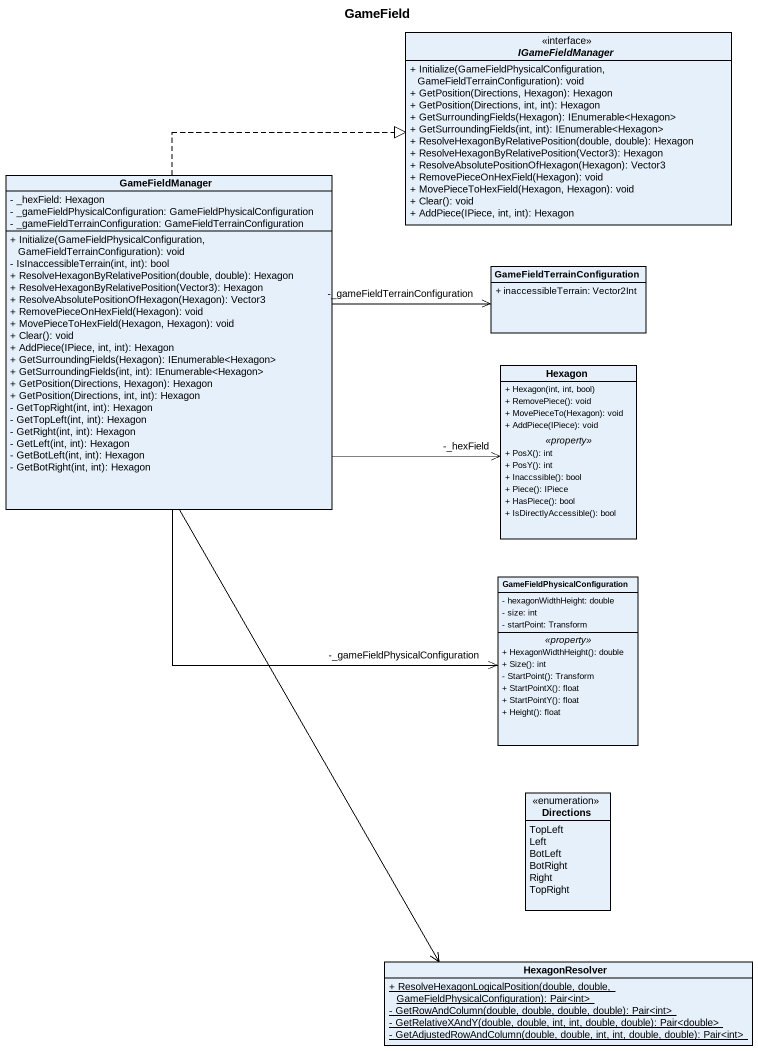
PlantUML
@startuml
title GameField
hide circle
hide empty members
skinparam classAttributeIconSize 0
interface IGameFieldManager {
  + Initialize(GameFieldPhysicalConfiguration, GameFieldTerrainConfiguration): void
  + GetPosition(Directions, Hexagon): Hexagon
  + GetPosition(Directions, int, int): Hexagon
  + GetSurroundingFields(Hexagon): IEnumerable<Hexagon>
  + GetSurroundingFields(int, int): IEnumerable<Hexagon>
  + ResolveHexagonByRelativePosition(double, double): Hexagon
  + ResolveHexagonByRelativePosition(Vector3): Hexagon
  + ResolveAbsolutePositionOfHexagon(Hexagon): Vector3
  + RemovePieceOnHexField(Hexagon): void
  + MovePieceToHexField(Hexagon, Hexagon): void
  + Clear(): void
  + AddPiece(IPiece, int, int): Hexagon
}
class GameFieldManager {
  - _hexField: Hexagon
  - _gameFieldPhysicalConfiguration: GameFieldPhysicalConfiguration
  - _gameFieldTerrainConfiguration: GameFieldTerrainConfiguration
  + Initialize(GameFieldPhysicalConfiguration, GameFieldTerrainConfiguration): void
  - IsInaccessibleTerrain(int, int): bool
  + ResolveHexagonByRelativePosition(double, double): Hexagon
  + ResolveHexagonByRelativePosition(Vector3): Hexagon
  + ResolveAbsolutePositionOfHexagon(Hexagon): Vector3
  + RemovePieceOnHexField(Hexagon): void
  + MovePieceToHexField(Hexagon, Hexagon): void
  + Clear(): void
  + AddPiece(IPiece, int, int): Hexagon
  + GetSurroundingFields(Hexagon): IEnumerable<Hexagon>
  + GetSurroundingFields(int, int): IEnumerable<Hexagon>
  + GetPosition(Directions, Hexagon): Hexagon
  + GetPosition(Directions, int, int): Hexagon
  - GetTopRight(int, int): Hexagon
  - GetTopLeft(int, int): Hexagon
  - GetRight(int, int): Hexagon
  - GetLeft(int, int): Hexagon
  - GetBotLeft(int, int): Hexagon
  - GetBotRight(int, int): Hexagon
}
class "GameFieldTerrainConfiguration" as GameFieldTerrainConfiguratio {
  + inaccessibleTerrain: Vector2Int
}
class "Hexagon" as Hexagon_ {
  + Hexagon(int, int, bool)
  + RemovePiece(): void
  + MovePieceTo(Hexagon): void
  + AddPiece(IPiece): void
  .. <<property>> ..
  + PosX(): int
  + PosY(): int
  + Inaccssible(): bool
  + Piece(): IPiece
  + HasPiece(): bool
  + IsDirectlyAccessible(): bool
}
class "GameFieldPhysicalConfiguration" as GameFieldPhysicalConfigurati {
  - hexagonWidthHeight: double
  - size: int
  - startPoint: Transform
  .. <<property>> ..
  + HexagonWidthHeight(): double
  + Size(): int
  - StartPoint(): Transform
  + StartPointX(): float
  + StartPointY(): float
  + Height(): float
}
enum Directions {
  TopLeft
  Left
  BotLeft
  BotRight
  Right
  TopRight
}
class HexagonResolver {
  {static} + ResolveHexagonLogicalPosition(double, double, GameFieldPhysicalConfiguration): Pair<int>
  {static} - GetRowAndColumn(double, double, double, double): Pair<int>
  {static} - GetRelativeXAndY(double, double, int, int, double, double): Pair<double>
  {static} - GetAdjustedRowAndColumn(double, double, int, int, double, double): Pair<int>
}
GameFieldManager .right.|> IGameFieldManager
GameFieldManager -right-> "-_gameFieldTerrainConfiguration" GameFieldTerrainConfiguratio
GameFieldManager -right-> "-_hexField" Hexagon_
GameFieldManager --> "-_gameFieldPhysicalConfiguration" GameFieldPhysicalConfigurati
GameFieldManager --> HexagonResolver
@enduml
